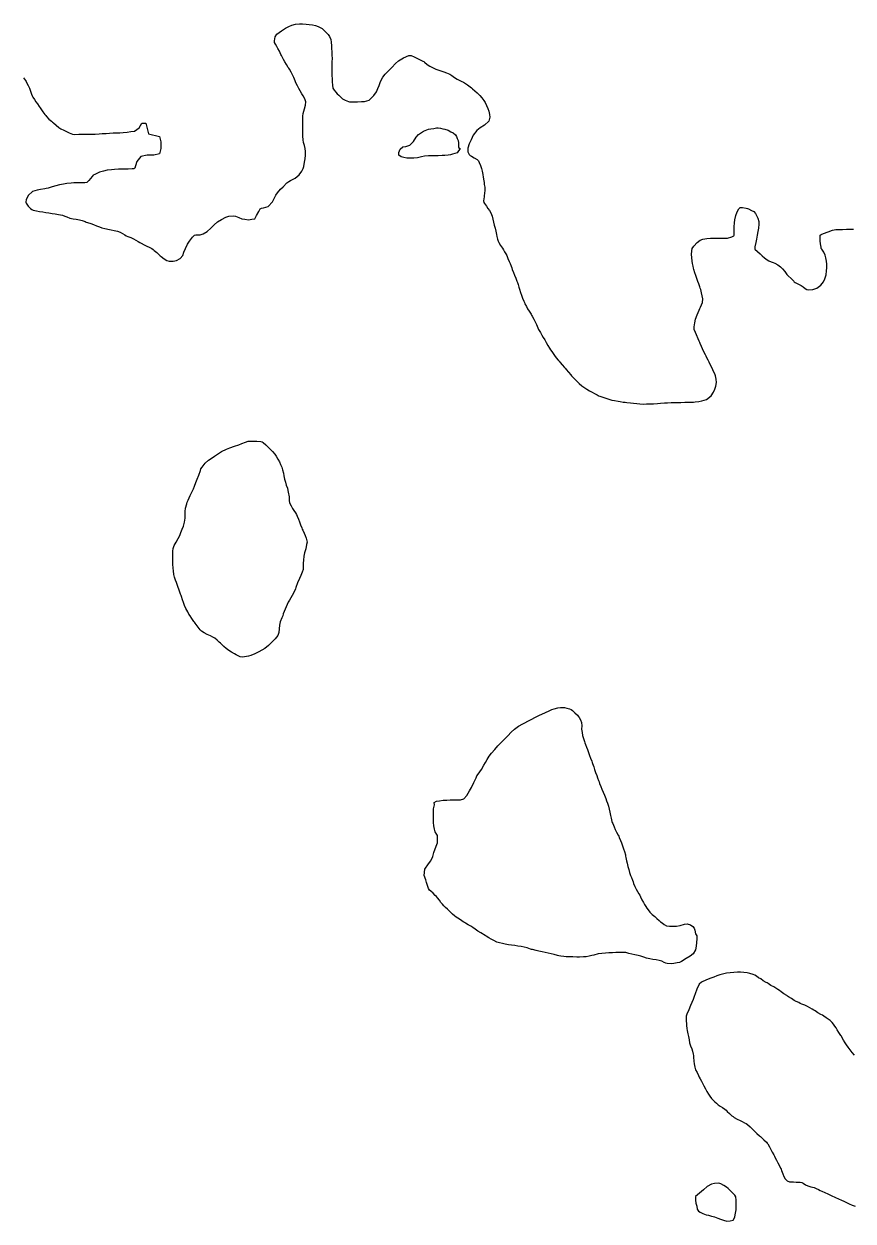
# Model space of a CAD drawing. Header units: inches. Extents: x 654597 to 662585, y 4606423 to 4617894.
# Drawn here: x 655969 to 657280, y 4610550 to 4612441 of the extents above; entities that cross this region are included whole.
import ezdxf

# ---------------------------------------------------------------- set-up
doc = ezdxf.new("R2010")
doc.units = ezdxf.units.IN
doc.header["$MEASUREMENT"] = 0
doc.layers.add('$DDT_AUDIT_GENERATED_(3F)', color=7, linetype='Continuous')

msp = doc.modelspace()

# ---------------------------------------------------------------- linework, layer by layer
at = {"layer": '$DDT_AUDIT_GENERATED_(3F)', "elevation": -140}
for points in [[(655968.4, 4612356.3), (655971.5, 4612351.9), (655972.5, 4612350.4), (655973.4, 4612348.9), (655975.9, 4612344.1), (655977.8, 4612339.7), (655979.5, 4612335.4), (655981.1, 4612330.3), (655982, 4612327.9), (655983.3, 4612325.6), (655985.7, 4612321.8), (655988, 4612318.5), (655990.5, 4612315), (655993.1, 4612311.2), (655994.6, 4612309.1), (655996, 4612307.2), (655999.1, 4612302.8), (656002.4, 4612298.4), (656003.6, 4612296.7), (656004.9, 4612295.1), (656008.7, 4612291.2), (656013, 4612287.6), (656014.4, 4612286.4), (656015.8, 4612285.2), (656020.2, 4612281.5), (656024.5, 4612277.7), (656025.9, 4612276.6), (656027.6, 4612275.7), (656032.2, 4612273.4), (656036.3, 4612271.3), (656040.7, 4612269.5), (656045.7, 4612267.4), (656049.7, 4612266.9), (656055.9, 4612267), (656060.4, 4612267.1), (656066.6, 4612267.1), (656071.2, 4612267.2), (656077.3, 4612267.3), (656082, 4612267.5), (656088.2, 4612267.7), (656093.1, 4612268.1), (656099.2, 4612268.5), (656104.2, 4612268.9), (656110, 4612269.2), (656115, 4612269.3), (656120.9, 4612269.5), (656126.2, 4612269.9), (656132.3, 4612270.4), (656138.4, 4612271.5), (656144.2, 4612271.8), (656151.3, 4612277.2), (656155.6, 4612284.8), (656162, 4612284.8), (656164.1, 4612276.3), (656166.2, 4612267.9), (656183.3, 4612263.7), (656185.4, 4612255.2), (656185.4, 4612244.7), (656183.3, 4612236.2), (656174.8, 4612234.1), (656164.1, 4612234.1), (656154.1, 4612232), (656147.5, 4612224.2), (656145.7, 4612217.1), (656144.3, 4612213.6), (656143, 4612212.7), (656140.4, 4612212.5), (656134, 4612212.1), (656129.3, 4612212), (656123.1, 4612211.8), (656118.5, 4612211.7), (656112.2, 4612211.5), (656107.4, 4612211.1), (656100.9, 4612210.4), (656095.2, 4612208.9), (656088.6, 4612207.3), (656081, 4612203.7), (656078.8, 4612202.6), (656078.7, 4612202.5), (656077.1, 4612200.3), (656071.8, 4612193.8), (656068.4, 4612190.9), (656065.3, 4612190.6), (656059.1, 4612190.4), (656054.5, 4612190.4), (656048.3, 4612190.4), (656043.6, 4612189.9), (656037.2, 4612189.1), (656031.7, 4612188.1), (656025.6, 4612187), (656019.4, 4612185.5), (656013.9, 4612183.9), (656007.3, 4612181.9), (656004.5, 4612181.3), (656002, 4612180.9), (655995.2, 4612179.8), (655990.1, 4612178.9), (655982.9, 4612176.6), (655975.7, 4612170.4), (655972.6, 4612163.3), (655971.9, 4612160.5), (655971.9, 4612159.9), (655972.8, 4612158.3), (655975.7, 4612153.5), (655979.6, 4612150), (655981.4, 4612148.4), (655983.9, 4612147.4), (655989.1, 4612146.1), (655993.9, 4612145.1), (655998.9, 4612144.4), (656004, 4612143.6), (656008.7, 4612142.9), (656014, 4612142.1), (656018.5, 4612141.4), (656024, 4612140.4), (656026.9, 4612139.8), (656030.2, 4612139), (656033.8, 4612137.5), (656036.9, 4612136.4), (656041.8, 4612134.7), (656046.8, 4612133.7), (656051.7, 4612132.9), (656056.8, 4612131.8), (656061, 4612130.8), (656065.9, 4612129.1), (656067.8, 4612128.4), (656069.7, 4612127.7), (656074.9, 4612126), (656079.2, 4612124.4), (656083.8, 4612122.6), (656088.6, 4612120.6), (656092.2, 4612119.5), (656097.1, 4612118.4), (656099.5, 4612117.8), (656101.7, 4612117.3), (656107.3, 4612116.1), (656111.7, 4612115.2), (656116.9, 4612113.9), (656121.4, 4612112.2), (656125.1, 4612110.5), (656128.7, 4612108), (656130.8, 4612106.5), (656133.2, 4612105.5), (656138.3, 4612103.7), (656142.6, 4612101.7), (656146.3, 4612099.8), (656150, 4612097.5), (656152.3, 4612096.1), (656154.4, 4612094.8), (656159.1, 4612092.5), (656163.7, 4612090.4), (656167.2, 4612088.7), (656171.2, 4612086.7), (656173.4, 4612085.2), (656175.3, 4612083.5), (656179.1, 4612080.1), (656182.8, 4612076.6), (656184.5, 4612075.1), (656186.3, 4612073.7), (656190.7, 4612070.5), (656195.3, 4612067.4), (656199, 4612066.7), (656205.3, 4612066.8), (656210.2, 4612067.8), (656216.4, 4612070.6), (656220.4, 4612075.6), (656222.1, 4612080.6), (656224.6, 4612086.8), (656227.7, 4612093.4), (656230.9, 4612098.3), (656235.8, 4612104.4), (656238.1, 4612107.3), (656238.7, 4612107.8), (656241.1, 4612108), (656247.6, 4612108.3), (656252.4, 4612109.7), (656259.1, 4612113.5), (656264.8, 4612118.5), (656270.2, 4612124.1), (656275.2, 4612128.6), (656281.6, 4612132.4), (656288.3, 4612136), (656293.4, 4612137.8), (656299.9, 4612138.2), (656303.9, 4612137.7), (656309.1, 4612135.7), (656313.6, 4612133.6), (656318.4, 4612132.8), (656324, 4612131.8), (656329.5, 4612132.8), (656334, 4612133.2), (656337.1, 4612138.8), (656340.5, 4612145.2), (656342.9, 4612149), (656344.9, 4612150.2), (656347.9, 4612150.6), (656355.4, 4612153), (656362.4, 4612160.3), (656366, 4612167.7), (656367.5, 4612171.1), (656370.3, 4612174.7), (656374.8, 4612180.1), (656378.8, 4612184.2), (656385, 4612190.1), (656387.9, 4612192.3), (656390.7, 4612193.8), (656397.8, 4612197.6), (656404.1, 4612202.9), (656408.6, 4612208.9), (656410.7, 4612212.8), (656411.7, 4612216.4), (656412.9, 4612222.8), (656413.9, 4612228.4), (656414.6, 4612234), (656414.6, 4612239.6), (656413.8, 4612244.5), (656412.9, 4612249.3), (656411.2, 4612254.2), (656410.5, 4612258.1), (656410.4, 4612264.1), (656410.3, 4612268.5), (656410.1, 4612274.6), (656410.1, 4612278.9), (656409.9, 4612285.1), (656409.9, 4612289.4), (656410, 4612295.6), (656410.8, 4612300.1), (656412.7, 4612307.1), (656414.3, 4612313.1), (656414.8, 4612318.3), (656413.3, 4612323.3), (656410.5, 4612327.9), (656409.5, 4612329.3), (656408.6, 4612330.9), (656406.1, 4612335.6), (656404, 4612339.6), (656401.8, 4612343.7), (656399.3, 4612348.4), (656398.5, 4612350), (656397.8, 4612351.6), (656395.7, 4612356.7), (656393.9, 4612360.9), (656391.7, 4612365.3), (656388.9, 4612370), (656388, 4612371.4), (656387.2, 4612372.8), (656384.5, 4612377.6), (656381.8, 4612381.6), (656379.8, 4612385), (656376.5, 4612391.3), (656375.4, 4612393.4), (656373, 4612398.2), (656370.7, 4612402.5), (656369, 4612405.9), (656366.9, 4612409.4), (656365.5, 4612411.9), (656365.2, 4612415), (656366.3, 4612421.1), (656369, 4612425.2), (656376.4, 4612430.5), (656383, 4612434.6), (656388, 4612437.5), (656393, 4612439.5), (656398.8, 4612441), (656404.9, 4612441.4), (656409.8, 4612441.4), (656415.3, 4612441), (656420.2, 4612440.6), (656425.3, 4612439.9), (656430.2, 4612439), (656434.4, 4612437.4), (656438.8, 4612435.1), (656440.6, 4612434), (656442.1, 4612432.7), (656446.2, 4612428.8), (656450.3, 4612424.9), (656451.5, 4612423.4), (656452.3, 4612421.4), (656454.2, 4612416.8), (656455.2, 4612412.6), (656455.4, 4612407.1), (656455.7, 4612402.4), (656456.1, 4612397.1), (656456.1, 4612392.1), (656456.3, 4612386.7), (656456.1, 4612381.4), (656455.9, 4612375.6), (656456, 4612370.6), (656455.8, 4612364.9), (656456.2, 4612360.2), (656456.4, 4612354.9), (656456.6, 4612349.9), (656456.8, 4612344.6), (656457.4, 4612340), (656459.6, 4612336.6), (656462.4, 4612333.6), (656464.7, 4612331.2), (656467, 4612328.8), (656470, 4612325.9), (656473.1, 4612323.1), (656476.9, 4612320.9), (656482.2, 4612319), (656483.8, 4612318.5), (656484.4, 4612318.5), (656487.6, 4612318.5), (656492.9, 4612318.6), (656496.7, 4612318.6), (656503.1, 4612318.8), (656507.5, 4612318.9), (656515.3, 4612321), (656522.5, 4612328.1), (656526.4, 4612334.2), (656529, 4612339.4), (656530.9, 4612344.4), (656533.1, 4612350.6), (656536.6, 4612357.2), (656540.5, 4612362), (656546.4, 4612368.2), (656550.9, 4612372.8), (656556.9, 4612379), (656561.2, 4612382.9), (656569.3, 4612387.9), (656577.6, 4612391.5), (656581.2, 4612391.6), (656586.2, 4612389.2), (656590.5, 4612387.2), (656594.8, 4612385.2), (656599.8, 4612382.8), (656601.3, 4612382), (656602.6, 4612380.9), (656606.8, 4612377.4), (656611.1, 4612374.5), (656614, 4612372.9), (656617.4, 4612371.3), (656620.5, 4612369.8), (656623.4, 4612368.8), (656628.5, 4612367.2), (656633, 4612365.7), (656637.5, 4612364.1), (656642.5, 4612362.1), (656644.4, 4612361.2), (656645.9, 4612359.9), (656649.9, 4612356.8), (656654, 4612354.3), (656657.5, 4612352.4), (656661.6, 4612350.5), (656664, 4612349.3), (656666, 4612348.2), (656670.7, 4612345.2), (656675, 4612342), (656676.8, 4612340.6), (656678.6, 4612339), (656682.3, 4612335.7), (656685.9, 4612332.4), (656688.1, 4612330.6), (656690, 4612328.6), (656693.3, 4612324.8), (656696.3, 4612320.4), (656697.4, 4612318.9), (656698.2, 4612317.2), (656700.7, 4612312.4), (656702.7, 4612308), (656704.1, 4612303.7), (656705.3, 4612298.5), (656705.9, 4612294.2), (656704.3, 4612287.6), (656697.5, 4612281.6), (656690.8, 4612277), (656685.5, 4612273.1), (656679.3, 4612265.8), (656676.1, 4612258.5), (656674.9, 4612255.2), (656673.4, 4612251.9), (656671.3, 4612245.2), (656670.8, 4612239.1), (656673.2, 4612234.9), (656674.8, 4612233.4), (656676.7, 4612232.3), (656681.3, 4612229.7), (656685.7, 4612227.4), (656687.8, 4612225.3), (656689.1, 4612222.7), (656690.9, 4612217.9), (656692.4, 4612213.2), (656693.6, 4612208.8), (656694.8, 4612203.5), (656695.5, 4612199.3), (656696.3, 4612193.6), (656696.7, 4612191), (656697.1, 4612187.8), (656697.7, 4612183.3), (656697.8, 4612179.5), (656697.3, 4612173), (656697.1, 4612170.7), (656696.7, 4612168.2), (656695.8, 4612162), (656696.2, 4612159.4), (656697.6, 4612157.5), (656700.4, 4612153.6), (656702.9, 4612149.9), (656705.1, 4612146.6), (656707.4, 4612142.8), (656708.6, 4612140.4), (656709.4, 4612137.9), (656710.7, 4612132.7), (656711.8, 4612128.2), (656712.9, 4612123.4), (656714.1, 4612118.5), (656715.1, 4612114), (656716.3, 4612108.7), (656717.1, 4612105.3), (656718.2, 4612101.2), (656719, 4612098.2), (656720.1, 4612096), (656722.9, 4612091.4), (656725.7, 4612087), (656727.3, 4612084.4), (656729.1, 4612081.4), (656731, 4612078.3), (656732.5, 4612075.3), (656734.5, 4612070.7), (656736.5, 4612066), (656737.8, 4612062.7), (656739.4, 4612058.8), (656740.5, 4612056.1), (656741.4, 4612053.6), (656743.1, 4612048.5), (656744.9, 4612044.2), (656746.7, 4612039.9), (656748.7, 4612034.9), (656749.7, 4612032.6), (656750.5, 4612029.7), (656751.6, 4612025.5), (656752.5, 4612022.2), (656754.2, 4612017.1), (656755.7, 4612012.7), (656757.4, 4612008.3), (656759.5, 4612003.3), (656760.4, 4612001.3), (656761.4, 4611999.2), (656763.6, 4611995), (656765.6, 4611991.4), (656768.1, 4611987.4), (656771, 4611982.9), (656771.9, 4611981.4), (656772.8, 4611979.7), (656775.3, 4611974.9), (656777.5, 4611970.6), (656779.4, 4611966.4), (656781.5, 4611961.4), (656782.2, 4611959.8), (656783, 4611958.4), (656785.7, 4611953.6), (656788.1, 4611949.5), (656790.2, 4611946.1), (656792.6, 4611942.3), (656793.9, 4611940), (656795.1, 4611937.9), (656797.7, 4611933.2), (656800.4, 4611928.9), (656802, 4611926.3), (656803.7, 4611923.8), (656806, 4611920.4), (656808.1, 4611917.5), (656810.8, 4611913.9), (656813.8, 4611910.3), (656815.4, 4611908.4), (656817, 4611906.5), (656820.4, 4611902.5), (656824.1, 4611898.4), (656825.3, 4611897), (656826.5, 4611895.6), (656830.1, 4611891.3), (656833.7, 4611887), (656835, 4611885.5), (656836.4, 4611884), (656840.1, 4611880), (656843.8, 4611876.2), (656845.4, 4611874.7), (656847, 4611873.3), (656851.3, 4611869.8), (656855.8, 4611866.5), (656857.5, 4611865.4), (656859.2, 4611864.4), (656863.5, 4611861.7), (656867.5, 4611859.4), (656871.3, 4611857.3), (656875.5, 4611855.1), (656876.9, 4611854.3), (656877.6, 4611854), (656879.6, 4611853.2), (656884.7, 4611851.4), (656889.2, 4611850), (656893.9, 4611848.5), (656898.9, 4611847.1), (656903.2, 4611846.2), (656908.8, 4611845.2), (656912.1, 4611844.6), (656916.6, 4611844), (656919.8, 4611843.5), (656922.6, 4611843.1), (656928.5, 4611842.5), (656932.8, 4611842), (656938.5, 4611841.4), (656943.2, 4611840.9), (656948.9, 4611840.8), (656953.8, 4611840.9), (656959.6, 4611841), (656964.6, 4611841.2), (656970.8, 4611841.7), (656975.7, 4611842.1), (656982, 4611842.6), (656986.6, 4611842.9), (656992.8, 4611843), (656997.3, 4611843.1), (657003.6, 4611843.3), (657008.1, 4611843.3), (657014.4, 4611843.5), (657018.8, 4611843.6), (657025.3, 4611843.7), (657027.7, 4611843.8), (657030.3, 4611844.1), (657036.5, 4611844.7), (657041.1, 4611845.6), (657048.5, 4611848.2), (657055.7, 4611854), (657059.4, 4611859.5), (657061.6, 4611864.5), (657063, 4611869.1), (657064.2, 4611874.9), (657063.8, 4611880.2), (657062.8, 4611885.3), (657061.4, 4611888.7), (657059.6, 4611892.4), (657058.3, 4611895.1), (657057.2, 4611897.5), (657054.8, 4611902.2), (657052.7, 4611906.7), (657051, 4611910), (657049, 4611913.7), (657047.7, 4611916.3), (657046.6, 4611918.7), (657044.3, 4611923.4), (657042.2, 4611927.9), (657040.5, 4611931.7), (657038.6, 4611936.3), (657037.7, 4611938.3), (657036.9, 4611940.1), (657031.1, 4611953.8), (657029.1, 4611958.8), (657028.9, 4611962.7), (657029.9, 4611969.3), (657031.3, 4611974.8), (657033.6, 4611981.7), (657036.9, 4611989.2), (657037.9, 4611991.6), (657039.2, 4611993.9), (657042.3, 4612001), (657042.6, 4612006.9), (657041.6, 4612012), (657040.6, 4612016.3), (657039.3, 4612021.7), (657038.6, 4612023.9), (657037.7, 4612026), (657036.1, 4612030.6), (657034.8, 4612034.4), (657033.2, 4612039.2), (657031.8, 4612043.8), (657030.2, 4612048.1), (657028.6, 4612053.4), (657027.9, 4612055.7), (657027.2, 4612058.5), (657026.1, 4612062.9), (657025.6, 4612066.7), (657025.1, 4612072.4), (657024.9, 4612077.1), (657025.2, 4612083.1), (657025.7, 4612086.7), (657028.3, 4612090.5), (657033.6, 4612096.2), (657038.2, 4612099.9), (657042.7, 4612101.3), (657048.7, 4612102.5), (657054.5, 4612102.9), (657059.8, 4612103), (657065.4, 4612103.1), (657070.5, 4612102.9), (657075.9, 4612102.7), (657081.7, 4612102.9), (657088.4, 4612105.2), (657091.4, 4612106.4), (657092.4, 4612107.4), (657092.4, 4612110.1), (657092.4, 4612116.3), (657092.4, 4612120.7), (657092.7, 4612127), (657093.3, 4612131.7), (657095, 4612138.5), (657097.1, 4612144.7), (657099.4, 4612149.2), (657101.8, 4612151.3), (657105.2, 4612151.2), (657111, 4612150.3), (657113.1, 4612149.9), (657114.9, 4612149.1), (657119.4, 4612146.8), (657123.2, 4612144.8), (657125.8, 4612142), (657127.5, 4612138.8), (657129.6, 4612134.4), (657131.3, 4612129.3), (657131.4, 4612124.9), (657130.9, 4612118.8), (657129.7, 4612113.3), (657128.6, 4612107.4), (657127.5, 4612101.3), (657126.5, 4612095.8), (657124.7, 4612089), (657125.1, 4612085.7), (657129.2, 4612081.9), (657133.3, 4612078.2), (657134.8, 4612076.7), (657136.4, 4612075.2), (657140.4, 4612071.9), (657144.3, 4612068.8), (657147.1, 4612067.2), (657150.6, 4612065.6), (657153.8, 4612064.4), (657156.5, 4612063.4), (657161.4, 4612061), (657165.4, 4612057.8), (657167.1, 4612056), (657168.6, 4612054.2), (657172.3, 4612050.1), (657175.7, 4612045.5), (657176.6, 4612044.2), (657177.8, 4612043.2), (657182.2, 4612039.2), (657186.3, 4612034.9), (657187.3, 4612033.7), (657188.8, 4612033), (657193.8, 4612030.4), (657197.9, 4612027.9), (657201.1, 4612025.9), (657204.3, 4612023.5), (657206.9, 4612021.7), (657210.3, 4612021), (657216.8, 4612022), (657219.7, 4612022.6), (657223, 4612024.1), (657229.1, 4612028.6), (657233.2, 4612033.7), (657235.4, 4612038.9), (657237.4, 4612044.9), (657238.4, 4612051.4), (657238.6, 4612056.1), (657238.6, 4612062), (657238.3, 4612066.4), (657237.3, 4612071.9), (657236.1, 4612076.2), (657234.1, 4612080.9), (657231, 4612085.3), (657230, 4612086.5), (657229.7, 4612088.5), (657228.9, 4612094.2), (657228.3, 4612098.5), (657228, 4612104.4), (657228.1, 4612107.4), (657229.9, 4612108.6), (657233.3, 4612110.1), (657240.6, 4612113), (657247.8, 4612115.4), (657252.7, 4612116.4), (657259, 4612116.7), (657263.6, 4612116.8), (657269.8, 4612117), (657274.4, 4612117.1), (657280.7, 4612117.3)], [(657282.4, 4610812), (657278.7, 4610816.1), (657275.4, 4610820.2), (657273.9, 4610822.3), (657272.2, 4610824.4), (657269.7, 4610828), (657267.6, 4610831.5), (657265.2, 4610835.5), (657262.6, 4610840.2), (657261.8, 4610841.7), (657260.8, 4610843.1), (657257.7, 4610847.7), (657255.1, 4610852), (657253.3, 4610854.8), (657251.3, 4610857.6), (657249.2, 4610860.6), (657247.3, 4610863.3), (657244.2, 4610866.4), (657240.8, 4610869), (657237.6, 4610871.1), (657234, 4610873.4), (657231.6, 4610874.9), (657229.2, 4610876.3), (657224.6, 4610878.9), (657220.1, 4610881.8), (657218, 4610883.1), (657215.6, 4610884.5), (657211.8, 4610886.8), (657208.4, 4610888.9), (657204, 4610890.7), (657199.1, 4610892.6), (657196.7, 4610893.7), (657194.2, 4610894.9), (657190.2, 4610896.7), (657186.9, 4610898.4), (657182.6, 4610901.2), (657177.9, 4610904.3), (657176.6, 4610905.1), (657175.2, 4610906), (657170.5, 4610909), (657166.4, 4610911.9), (657163.9, 4610913.8), (657161.3, 4610915.8), (657158, 4610917.9), (657154.9, 4610919.7), (657150.4, 4610922.1), (657145.8, 4610925.1), (657144.4, 4610926.1), (657142.8, 4610926.9), (657138, 4610929.5), (657134.1, 4610932.3), (657130.8, 4610934.2), (657127.5, 4610936.5), (657125, 4610938.2), (657122.3, 4610939.5), (657117.2, 4610940.7), (657112.5, 4610941.8), (657107.5, 4610942.4), (657102.3, 4610942.9), (657097.3, 4610943), (657091.6, 4610942.7), (657086, 4610942.1), (657080.1, 4610941.3), (657073.7, 4610939.8), (657069.5, 4610938.8), (657064.8, 4610937), (657059.9, 4610935.2), (657055.5, 4610933.6), (657048.3, 4610930.8), (657040.7, 4610927.2), (657037.1, 4610923.8), (657033.1, 4610916.1), (657030.3, 4610908.8), (657029, 4610904.6), (657027.4, 4610899.8), (657025.3, 4610894.9), (657023.2, 4610890.2), (657020.4, 4610883.6), (657017.5, 4610876.4), (657016.4, 4610873.7), (657016.4, 4610871.2), (657016.5, 4610865), (657016.6, 4610862.2), (657016.8, 4610858.9), (657017.2, 4610854.2), (657017.7, 4610851), (657019, 4610845.6), (657019.8, 4610841.2), (657020.9, 4610836.1), (657021.8, 4610831.4), (657023.3, 4610826.7), (657025, 4610821.8), (657026.1, 4610818.3), (657027.2, 4610813.6), (657027.9, 4610811.1), (657028.1, 4610808.5), (657028.3, 4610802.4), (657028.8, 4610798.3), (657029.9, 4610792.9), (657031.2, 4610788.8), (657033.5, 4610784.3), (657035.8, 4610779.6), (657037, 4610777.2), (657038.4, 4610774.6), (657040.3, 4610770.9), (657044.4, 4610763.3), (657046.9, 4610758.6), (657048, 4610756.6), (657049.2, 4610754.4), (657051.5, 4610750.4), (657053.8, 4610746.9), (657056.2, 4610743.6), (657059.1, 4610740.6), (657061.5, 4610738.3), (657064.3, 4610736.2), (657067, 4610733.5), (657070.1, 4610731.4), (657073.7, 4610729), (657077.5, 4610726.3), (657079.5, 4610724.7), (657081.3, 4610723), (657085, 4610719.5), (657088.7, 4610716.1), (657090.5, 4610714.7), (657092.4, 4610713.6), (657097, 4610710.9), (657101.5, 4610708.5), (657104.8, 4610706.8), (657108.5, 4610705), (657111.3, 4610703.8), (657113.4, 4610702.3), (657117.3, 4610698.8), (657121.3, 4610695), (657122.7, 4610693.6), (657124.1, 4610692), (657127.8, 4610688), (657132, 4610684.5), (657133.6, 4610683.3), (657135, 4610682.1), (657139.1, 4610678.2), (657143.4, 4610674.2), (657144.6, 4610673), (657145.4, 4610671.5), (657148, 4610666.8), (657150.2, 4610662.7), (657152.3, 4610658.7), (657154.8, 4610654.2), (657155.7, 4610652.5), (657156.5, 4610650.8), (657159.1, 4610646), (657161.3, 4610641.7), (657163.2, 4610637.9), (657165.5, 4610633.5), (657166.5, 4610631.6), (657167.2, 4610629.6), (657168.9, 4610624.3), (657170.8, 4610620.2), (657173, 4610616.4), (657176.2, 4610613.1), (657179.9, 4610611.9), (657185.9, 4610611.6), (657190.3, 4610611.4), (657196.3, 4610611.2), (657199.1, 4610610.7), (657201.4, 4610609.4), (657205.1, 4610607), (657208.8, 4610605.5), (657213.3, 4610603.8), (657218.5, 4610602.5), (657221.9, 4610601.3), (657225.6, 4610599.5), (657228.4, 4610598.2), (657230.9, 4610597.1), (657235.6, 4610594.8), (657240.1, 4610592.6), (657243.6, 4610590.9), (657247.8, 4610589.1), (657250.2, 4610588), (657252.4, 4610587), (657257.2, 4610584.7), (657261.7, 4610582.7), (657265.5, 4610580.9), (657270, 4610578.8), (657272, 4610577.8), (657273.9, 4610577), (657279, 4610575), (657283.6, 4610573.5)]]:
    msp.add_lwpolyline(points, dxfattribs=at)
for points in [[(656658.9, 4612244.7), (656654.4, 4612237.9), (656646.8, 4612235.8), (656643.4, 4612234.7), (656639.8, 4612234.1), (656634.5, 4612233.5), (656630.6, 4612233.3), (656624.2, 4612232.9), (656619.5, 4612232.9), (656613.4, 4612232.9), (656608.9, 4612232.8), (656602.5, 4612232.3), (656597.6, 4612231.5), (656591.2, 4612230.1), (656585.5, 4612229.4), (656580, 4612229.1), (656574.7, 4612229.4), (656569.6, 4612230.4), (656565.6, 4612231.6), (656562, 4612234.1), (656561.7, 4612238.1), (656563.8, 4612243.8), (656568.4, 4612247), (656573, 4612247.9), (656579.4, 4612250.1), (656585.3, 4612255.7), (656589.6, 4612262.5), (656593.1, 4612266.9), (656601, 4612272.2), (656608.9, 4612274.9), (656612.6, 4612275.6), (656617.1, 4612276.4), (656621.6, 4612277.4), (656624.3, 4612277.4), (656627.9, 4612276.5), (656631.7, 4612275.8), (656634.6, 4612275.2), (656640.1, 4612273.5), (656644.1, 4612271.2), (656648.1, 4612269.4), (656651.4, 4612266.3), (656653, 4612263.7), (656654.4, 4612260.2), (656655.7, 4612257.1), (656656.3, 4612253.7), (656656.1, 4612246.4)], [(656416.8, 4611622.4), (656416.2, 4611618.8), (656414.7, 4611611.8), (656412.8, 4611605.4), (656411.6, 4611600.2), (656411.1, 4611593.9), (656410.9, 4611589.3), (656410.8, 4611583.2), (656410.5, 4611579.5), (656409.1, 4611575), (656407, 4611569.9), (656404.7, 4611565), (656401.9, 4611558.3), (656399.3, 4611550.7), (656398.6, 4611548.6), (656397.6, 4611546.4), (656393.5, 4611538.5), (656388.9, 4611531), (656386.9, 4611527.5), (656385.2, 4611524.1), (656382, 4611516.8), (656379.2, 4611509.3), (656378.3, 4611506.1), (656376.8, 4611502.7), (656374.2, 4611496.6), (656373.1, 4611491.2), (656372.8, 4611485.5), (656372, 4611480), (656370.6, 4611474.8), (656366.5, 4611469.6), (656361.3, 4611464.4), (656355.8, 4611459.3), (656350, 4611454.5), (656345.3, 4611451.8), (656340.5, 4611449.2), (656334.3, 4611446.2), (656327.8, 4611443.5), (656324.3, 4611442.4), (656321.3, 4611441.8), (656314.9, 4611440.9), (656311.1, 4611441.5), (656307.7, 4611443.1), (656304.6, 4611444.5), (656301.9, 4611445.8), (656297.4, 4611448.6), (656292.9, 4611451.5), (656290.9, 4611452.8), (656289, 4611454.3), (656285.4, 4611457.6), (656281.9, 4611461), (656279.9, 4611462.8), (656278, 4611464.7), (656274.5, 4611467.8), (656271, 4611470.8), (656267.9, 4611472.6), (656264.2, 4611474.5), (656261.5, 4611475.8), (656259, 4611476.8), (656254.1, 4611479.1), (656249.9, 4611481.8), (656248, 4611483.8), (656246.4, 4611486), (656243.2, 4611490.2), (656239.9, 4611494.7), (656238.9, 4611496), (656237.9, 4611497.4), (656234.7, 4611501.9), (656231.9, 4611506), (656230.1, 4611508.9), (656228.1, 4611512.2), (656226.5, 4611515), (656225.1, 4611517.8), (656223.3, 4611522.5), (656221.7, 4611527.2), (656220.1, 4611531.4), (656218.3, 4611536.6), (656217.6, 4611538.4), (656216.9, 4611540.3), (656215.2, 4611545.2), (656212, 4611553.8), (656210.3, 4611558.6), (656208.9, 4611562.5), (656207.2, 4611567.3), (656206.5, 4611569.3), (656206.2, 4611571.4), (656205.4, 4611577.2), (656204.9, 4611581.6), (656204.7, 4611587.5), (656204.5, 4611592), (656204.4, 4611597.8), (656204.5, 4611602.6), (656204.7, 4611608.5), (656205.2, 4611612.5), (656206.9, 4611617), (656209.7, 4611622.5), (656212.8, 4611628.2), (656215.5, 4611633), (656217.5, 4611637.9), (656219.5, 4611643.1), (656221.3, 4611647.8), (656223.2, 4611654), (656224.1, 4611660.2), (656224.3, 4611665.2), (656224.3, 4611670.8), (656224.8, 4611676.3), (656226.5, 4611683), (656227.4, 4611685.9), (656228.7, 4611689), (656232.1, 4611696.1), (656237.2, 4611706.9), (656238.9, 4611710.8), (656241.2, 4611716.7), (656243.1, 4611721.9), (656245.5, 4611728.6), (656248.1, 4611736), (656249, 4611738.4), (656250.8, 4611740.9), (656255.9, 4611747.5), (656260.9, 4611752), (656266.8, 4611756), (656270.4, 4611758.3), (656273.6, 4611760.7), (656281.4, 4611765.6), (656289.2, 4611769.4), (656291.9, 4611770.5), (656294.6, 4611771.4), (656302, 4611774.1), (656308.8, 4611776.5), (656313.9, 4611778.3), (656319.7, 4611780.5), (656323.6, 4611782), (656327, 4611782.2), (656333.1, 4611782.1), (656337.6, 4611781.9), (656343.6, 4611781.6), (656346, 4611781.2), (656347.6, 4611779.9), (656351.4, 4611776.2), (656355.3, 4611772.6), (656357, 4611771), (656358.6, 4611769.4), (656362.3, 4611765.6), (656365.9, 4611761.5), (656367.1, 4611760.1), (656368.2, 4611758.4), (656370.7, 4611753.6), (656373, 4611749.3), (656374.8, 4611745.5), (656376.8, 4611740.8), (656377.6, 4611738.9), (656378.1, 4611736.9), (656379.4, 4611731.5), (656380.2, 4611727.1), (656381.4, 4611722), (656382.5, 4611717.4), (656384, 4611712.8), (656385.7, 4611707.8), (656386.6, 4611704), (656387.7, 4611698.8), (656388.2, 4611696.6), (656388.3, 4611694.3), (656388.5, 4611688.2), (656389.3, 4611684.6), (656391.8, 4611679.8), (656394, 4611675.5), (656396.1, 4611672.3), (656398.4, 4611668.8), (656400, 4611666.3), (656401.2, 4611663.8), (656403.2, 4611659), (656405, 4611654.4), (656406.5, 4611650.1), (656408.4, 4611645), (656409, 4611643.2), (656409.9, 4611641.5), (656412.1, 4611636.9), (656413.8, 4611632.8), (656415.5, 4611628.6)], [(657033.4, 4611000.2), (657033.4, 4610995.5), (657032.8, 4610989.7), (657032.3, 4610984.1), (657030.8, 4610978.5), (657027.4, 4610972.2), (657022.8, 4610968.3), (657016.2, 4610964.4), (657008.9, 4610960), (657005.7, 4610958.5), (657002.1, 4610957.8), (656996.7, 4610956.8), (656992.4, 4610956.4), (656986.5, 4610956.5), (656983.9, 4610957.2), (656981.7, 4610958.5), (656977.8, 4610960.5), (656973.7, 4610961.4), (656968.7, 4610962.5), (656963.6, 4610962.9), (656958.6, 4610964), (656953.6, 4610965.4), (656949.6, 4610966.6), (656944.6, 4610968.1), (656942.6, 4610968.8), (656940.5, 4610969.2), (656934.9, 4610970.4), (656930.6, 4610971.4), (656925.5, 4610972.7), (656920.7, 4610974), (656915.8, 4610974.2), (656910.3, 4610974.1), (656905, 4610973.9), (656899.6, 4610973.8), (656894.2, 4610973.6), (656888.7, 4610973.2), (656882.9, 4610972.7), (656877.2, 4610971.8), (656870.4, 4610970.1), (656867, 4610969.3), (656863.1, 4610968.4), (656858, 4610967.4), (656853.9, 4610967), (656847.8, 4610966.9), (656843.2, 4610966.9), (656837.1, 4610967), (656832.7, 4610967.2), (656826.7, 4610967.5), (656823, 4610967.9), (656818.3, 4610968.4), (656815.1, 4610968.8), (656812.7, 4610969.3), (656807.3, 4610970.7), (656802.9, 4610971.8), (656797.9, 4610973), (656793.1, 4610974), (656788.4, 4610975.1), (656783.2, 4610976.1), (656778.9, 4610977.2), (656773.3, 4610978.6), (656771.6, 4610979), (656769.9, 4610979.6), (656764.8, 4610981.4), (656760.3, 4610982.5), (656755.2, 4610983.5), (656750.3, 4610984.3), (656745.2, 4610984.9), (656740.1, 4610985.6), (656735.4, 4610986.3), (656730, 4610987.3), (656726, 4610988.1), (656720.9, 4610989.3), (656718.8, 4610989.8), (656717, 4610990.6), (656712.1, 4610993), (656707.8, 4610995.2), (656704.2, 4610997.3), (656700.3, 4610999.7), (656698.2, 4611001.1), (656691.6, 4611005.2), (656687.1, 4611008), (656684.9, 4611009.4), (656682.5, 4611011.1), (656679.1, 4611013.6), (656675.7, 4611015.6), (656671.7, 4611018), (656667.3, 4611020.6), (656665.6, 4611021.6), (656663.9, 4611022.6), (656659.3, 4611025.6), (656655, 4611028.4), (656652.4, 4611030.1), (656649.8, 4611032), (656646.8, 4611034.7), (656641.3, 4611039.9), (656638.7, 4611042.4), (656635.9, 4611045.2), (656633.2, 4611048.1), (656630.8, 4611050.6), (656628.5, 4611053.2), (656626, 4611056.9), (656623, 4611060.6), (656621.4, 4611062.4), (656619.6, 4611064.2), (656616.3, 4611067.9), (656612.4, 4611071.1), (656610.2, 4611072.7), (656608.6, 4611075.1), (656607.5, 4611080.2), (656605.9, 4611084.6), (656604.5, 4611089.1), (656601.9, 4611095.9), (656602.9, 4611105.6), (656608.8, 4611114.2), (656612.3, 4611118.8), (656615.5, 4611125.9), (656617.5, 4611132.2), (656619.3, 4611138.1), (656621.9, 4611144.7), (656623, 4611147.6), (656623.2, 4611150.4), (656623.1, 4611156.5), (656622.9, 4611158.9), (656621.8, 4611160.6), (656619.4, 4611164.9), (656618.1, 4611169.2), (656617.2, 4611174.1), (656616.7, 4611179.3), (656616.5, 4611184.4), (656616.6, 4611189.9), (656616.9, 4611195.4), (656617, 4611201), (656618.1, 4611207.2), (656617.8, 4611211), (656621.6, 4611213.2), (656626.2, 4611214), (656632.3, 4611214.7), (656637.6, 4611215), (656643.2, 4611215.1), (656648.4, 4611215.2), (656654, 4611215.4), (656659.2, 4611215.5), (656664.6, 4611216.8), (656669.3, 4611222.3), (656673.7, 4611229.5), (656675.3, 4611232.1), (656676.6, 4611234.7), (656680.3, 4611242.5), (656684, 4611250.2), (656685.5, 4611253.2), (656687.5, 4611256.1), (656692.4, 4611263.3), (656696.6, 4611269.9), (656699.2, 4611274.5), (656701.8, 4611279.3), (656704.8, 4611284.5), (656708.4, 4611289.3), (656713.8, 4611295.1), (656718.6, 4611300.6), (656723.6, 4611305.9), (656729.1, 4611311), (656734.5, 4611316.6), (656739.6, 4611322.3), (656744.8, 4611327.1), (656751.1, 4611331.6), (656758.2, 4611335.6), (656780.1, 4611347.1), (656782.3, 4611348.3), (656784.5, 4611349.2), (656792.7, 4611352.9), (656800.7, 4611356.6), (656803.9, 4611357.9), (656807.3, 4611359), (656813.1, 4611360.5), (656817.8, 4611361), (656823.7, 4611361), (656827.7, 4611360.4), (656831.9, 4611358.9), (656834.4, 4611357.9), (656836.3, 4611356.5), (656840.3, 4611352.8), (656844.3, 4611349), (656845.7, 4611347.5), (656846.9, 4611345.7), (656849.3, 4611341.6), (656850.6, 4611337.3), (656851.1, 4611332.4), (656850.9, 4611327.2), (656851.7, 4611322), (656852.5, 4611317), (656853.8, 4611312.5), (656855.5, 4611307.3), (656856.3, 4611305.2), (656857.2, 4611302.9), (656858.9, 4611298.5), (656860.1, 4611294.9), (656862, 4611290.1), (656863.6, 4611285.4), (656865.1, 4611281.2), (656867, 4611276.2), (656867.7, 4611274.5), (656868.3, 4611272.9), (656870.1, 4611267.7), (656871.5, 4611263.4), (656873.1, 4611258.7), (656874.8, 4611253.9), (656876.2, 4611250.3), (656877.9, 4611246), (656878.8, 4611243.6), (656879.5, 4611241.4), (656881.4, 4611236.3), (656883, 4611232), (656884.9, 4611227.5), (656887, 4611222.7), (656888, 4611220.3), (656889.1, 4611217.6), (656890.5, 4611213.6), (656891.7, 4611210.3), (656893.4, 4611205.4), (656894.7, 4611200.6), (656895.7, 4611196), (656896.7, 4611190.8), (656897.7, 4611186.5), (656899, 4611181.1), (656899.5, 4611179.4), (656900.1, 4611177.8), (656902.2, 4611172.7), (656904, 4611168.6), (656906.2, 4611164.2), (656908.7, 4611159.5), (656909.7, 4611157.7), (656910.6, 4611155.6), (656912.5, 4611151.1), (656914, 4611147.3), (656915.8, 4611142.7), (656917.4, 4611137.9), (656918.7, 4611133.7), (656920.1, 4611128.3), (656920.6, 4611126.3), (656921.1, 4611124.1), (656922.2, 4611119), (656923, 4611115.1), (656924.3, 4611109.8), (656925.5, 4611105.4), (656926.9, 4611100.6), (656928.5, 4611095.8), (656929.7, 4611092.4), (656931.3, 4611088.6), (656932.3, 4611085.8), (656933.2, 4611083.3), (656935.2, 4611078.3), (656937.3, 4611074), (656939.2, 4611070.5), (656941.7, 4611067), (656943.1, 4611064.6), (656944.2, 4611062.3), (656946.4, 4611057.4), (656949, 4611053.2), (656950.6, 4611050.1), (656952.6, 4611046.8), (656954.3, 4611044), (656956.2, 4611041.6), (656959, 4611037.7), (656962.7, 4611034.4), (656964.6, 4611032.8), (656966.5, 4611031.1), (656970, 4611027.7), (656973.6, 4611024.4), (656975.9, 4611022.7), (656978.5, 4611020.9), (656981.5, 4611018.2), (656985.1, 4611016.2), (656989.8, 4611015.5), (656995.4, 4611015.6), (657000.8, 4611015.9), (657006.9, 4611016.8), (657013.7, 4611019), (657017.9, 4611019.4), (657023.1, 4611017.6), (657027, 4611015.2), (657028.9, 4611012.6), (657030.1, 4611009.6), (657031, 4611003.7)], [(657095.2, 4610567.7), (657095.2, 4610571.4), (657095.2, 4610577.6), (657095.1, 4610582.6), (657094.6, 4610587.8), (657093.2, 4610590.7), (657091.1, 4610592.9), (657088.1, 4610596), (657085, 4610599.1), (657082.7, 4610601.3), (657080.3, 4610603.3), (657076.1, 4610606), (657071.3, 4610608.7), (657067.7, 4610609.5), (657061.3, 4610609.3), (657056.6, 4610608.1), (657049.6, 4610604.5), (657043.5, 4610599.3), (657037.3, 4610593.9), (657031, 4610588.5), (657030.8, 4610582.7), (657031.7, 4610578.1), (657032.9, 4610573.3), (657033.9, 4610568.4), (657035.6, 4610565.5), (657038.4, 4610563.8), (657042.6, 4610561.4), (657047.8, 4610559.7), (657051.7, 4610558.8), (657056.6, 4610557.5), (657058.9, 4610556.9), (657060.9, 4610556.3), (657066.2, 4610554.4), (657070.6, 4610552.5), (657075.5, 4610551.3), (657080.6, 4610549.7), (657085.6, 4610550.1), (657090.7, 4610550.9), (657093.2, 4610555.9), (657093.6, 4610559.4)]]:
    msp.add_lwpolyline(points, close=True, dxfattribs=at)

doc.saveas('drawing.dxf')
